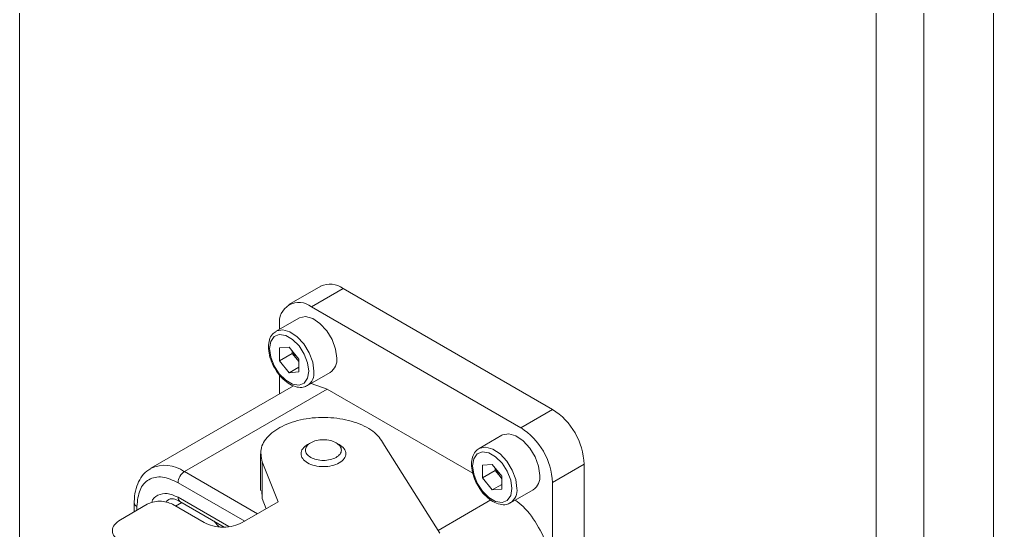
# Model space of a CAD drawing. Extents: x 4137 to 28680, y 2446 to 6814.
# Drawn here: x 11929.7 to 12066.5, y 4016 to 4087.7 of the extents above; entities that cross this region are included whole.
import ezdxf

# ---------------------------------------------------------------- set-up
doc = ezdxf.new("R2010")
doc.units = 0
doc.header["$LTSCALE"] = 0.5
doc.layers.get('0').update_dxf_attribs({"linetype": 'CONTINUOUS'})

msp = doc.modelspace()

# ---------------------------------------------------------------- linework, layer by layer
at = {"color": 7, "linetype": 'Continuous', "lineweight": 15}
for p, q in [((11929.73, 4241.86), (11929.73, 3933.21)), ((11929.73, 4241.86), (11929.73, 3933.21)), ((12050.01, 4172.43), (12050.01, 3863.77)), ((12050.01, 4172.43), (12050.01, 3863.77)), ((12056.69, 3869.17), (12056.69, 4164.45)), ((12056.69, 3869.17), (12056.69, 4164.45)), ((12066.49, 4158.79), (12066.49, 3863.52)), ((12066.49, 4158.79), (12066.49, 3863.52)), ((11972.02, 4050.3), (11967.56, 4047.73)), ((11972.02, 4050.3), (11967.56, 4047.73)), ((11975.17, 4049.99), (11970.71, 4047.41)), ((11975.17, 4049.99), (11970.71, 4047.41)), ((11975.17, 4049.99), (12004.57, 4033.01)), ((11975.17, 4049.99), (12004.57, 4033.01)), ((11970.71, 4047.41), (12000.11, 4030.44)), ((11970.71, 4047.41), (12000.11, 4030.44)), ((11968.95, 4045.83), (11965.75, 4043.98)), ((11968.95, 4045.83), (11965.75, 4043.98)), ((11966.26, 4044.28), (11966.26, 4044.84)), ((11966.26, 4044.28), (11966.26, 4044.84)), ((11967.59, 4041.75), (11966.25, 4041.63)), ((11967.59, 4041.75), (11966.25, 4041.63)), ((11966.25, 4041.63), (11966.25, 4039.84)), ((11966.25, 4041.63), (11966.25, 4039.84)), ((11967.59, 4041.75), (11968.94, 4040.08)), ((11967.59, 4041.75), (11968.94, 4040.08)), ((11968.03, 4040.86), (11966.25, 4039.84)), ((11968.03, 4040.86), (11966.25, 4039.84)), ((11968.03, 4041.21), (11968.03, 4040.86)), ((11968.03, 4041.21), (11968.03, 4040.86)), ((11968.7, 4040.03), (11968.03, 4040.86)), ((11968.7, 4040.03), (11968.03, 4040.86)), ((11968.94, 4039.73), (11968.7, 4040.03)), ((11968.94, 4039.73), (11968.7, 4040.03)), ((11968.94, 4038.28), (11968.94, 4040.08)), ((11968.94, 4038.28), (11968.94, 4040.08)), ((11967.59, 4038.16), (11966.25, 4039.84)), ((11967.59, 4038.16), (11966.25, 4039.84)), ((11968.94, 4038.94), (11967.59, 4038.16)), ((11968.94, 4038.94), (11967.59, 4038.16)), ((11966.26, 4035.18), (11966.26, 4037.83)), ((11966.26, 4035.18), (11966.26, 4037.83)), ((11968.94, 4038.28), (11967.59, 4038.16)), ((11968.94, 4038.28), (11967.59, 4038.16)), ((11970.16, 4036.34), (11973.36, 4038.19)), ((11970.16, 4036.34), (11973.36, 4038.19)), ((11968.22, 4036.31), (11948.17, 4024.74)), ((11968.22, 4036.31), (11948.17, 4024.74)), ((11952.89, 4024.27), (11972.94, 4035.84)), ((11952.89, 4024.27), (11972.94, 4035.84)), ((11970.66, 4036.63), (11972.94, 4035.84)), ((11970.66, 4036.63), (11972.94, 4035.84)), ((11972.94, 4035.84), (11993.37, 4024.04)), ((11972.94, 4035.84), (11993.37, 4024.04)), ((12004.57, 4033.01), (12000.11, 4030.44)), ((12004.57, 4033.01), (12000.11, 4030.44)), ((11997.46, 4029.37), (11994.26, 4027.52)), ((11997.46, 4029.37), (11994.26, 4027.52)), ((11970.63, 4028.33), (11970.17, 4028.07)), ((11970.63, 4028.33), (11970.17, 4028.07)), ((11974.63, 4028.07), (11974.19, 4028.33)), ((11974.63, 4028.07), (11974.19, 4028.33)), ((11981, 4027.93), (11988.75, 4015.65)), ((11981, 4027.93), (11988.75, 4015.65)), ((11963.59, 4026.79), (11963.59, 4021.64)), ((11963.59, 4026.79), (11963.59, 4021.64)), ((11966.05, 4020.04), (11963.81, 4025.64)), ((11963.81, 4020.5), (11963.81, 4025.64)), ((11966.05, 4020.04), (11963.81, 4025.64)), ((11963.81, 4020.5), (11963.81, 4025.64)), ((11996.1, 4025.29), (11994.76, 4025.17)), ((11996.1, 4025.29), (11994.76, 4025.17)), ((11994.76, 4025.17), (11994.76, 4023.38)), ((11994.76, 4025.17), (11994.76, 4023.38)), ((11996.1, 4025.29), (11997.45, 4023.62)), ((11996.1, 4025.29), (11997.45, 4023.62)), ((12009.02, 4025.3), (12004.57, 4022.73)), ((12009.02, 4025.3), (12004.57, 4022.73)), ((12009.02, 4025.3), (12009.02, 3953.28)), ((12009.02, 4025.3), (12009.02, 3953.28)), ((11996.54, 4024.41), (11994.76, 4023.38)), ((11996.54, 4024.41), (11994.76, 4023.38)), ((11996.54, 4024.75), (11996.54, 4024.41)), ((11996.54, 4024.75), (11996.54, 4024.41)), ((11997.21, 4023.57), (11996.54, 4024.41)), ((11997.21, 4023.57), (11996.54, 4024.41)), ((11997.45, 4023.28), (11997.21, 4023.57)), ((11997.45, 4023.28), (11997.21, 4023.57)), ((11997.45, 4021.82), (11997.45, 4023.62)), ((11997.45, 4021.82), (11997.45, 4023.62)), ((11996.1, 4021.7), (11994.76, 4023.38)), ((11996.1, 4021.7), (11994.76, 4023.38)), ((11997.45, 4022.48), (11996.1, 4021.7)), ((11997.45, 4022.48), (11996.1, 4021.7)), ((12004.57, 4022.73), (12004.57, 4009.87)), ((12004.57, 4022.73), (12004.57, 4009.87)), ((11963.81, 4020.5), (11963.75, 4021.65)), ((11963.81, 4020.5), (11963.75, 4021.65)), ((11997.45, 4021.82), (11996.1, 4021.7)), ((11997.45, 4021.82), (11996.1, 4021.7)), ((11998.67, 4019.88), (12001.87, 4021.74)), ((11998.67, 4019.88), (12001.87, 4021.74)), ((11943.89, 4017.53), (11947.64, 4019.69)), ((11943.89, 4017.53), (11947.64, 4019.69)), ((11945.84, 4019.89), (11945.84, 4018.66)), ((11945.84, 4019.89), (11945.84, 4018.66)), ((11951.2, 4019.69), (11955.66, 4017.12)), ((11951.2, 4019.69), (11955.66, 4017.12)), ((11952.26, 4020.09), (11958.49, 4016.5)), ((11952.26, 4020.09), (11958.49, 4016.5)), ((11961, 4017.12), (11966.05, 4020.04)), ((11961, 4017.12), (11966.05, 4020.04)), ((11964.38, 4019.07), (11963.81, 4020.5)), ((11964.38, 4019.07), (11963.81, 4020.5))]:
    msp.add_line(p, q, dxfattribs=at)
at = {"color": 8, "linetype": 'Continuous', "lineweight": 15}
for p, q in [((11952.89, 4024.27), (11963.14, 4018.35)), ((11952.89, 4024.27), (11963.14, 4018.35)), ((11961.36, 4017.32), (11952, 4022.72)), ((11961.36, 4017.32), (11952, 4022.72)), ((11952.52, 4019.94), (11951.65, 4019.43)), ((11952.52, 4019.94), (11951.65, 4019.43)), ((11959.1, 4016.57), (11952, 4020.67)), ((11959.1, 4016.57), (11952, 4020.67)), ((11995.91, 4020.3), (11988.51, 4016.02)), ((11995.91, 4020.3), (11988.51, 4016.02)), ((11946.21, 4018.87), (11946.21, 4019.38)), ((11946.21, 4018.87), (11946.21, 4019.38))]:
    msp.add_line(p, q, dxfattribs=at)
at = {"color": 7, "linetype": 'Continuous', "lineweight": 15, "flags": 128}
for points in [[(11974.28, 4040.21), (11974.11, 4041.48), (11973.62, 4042.8), (11972.86, 4044.04), (11971.92, 4045.06), (11970.9, 4045.75), (11969.91, 4046.03), (11969.05, 4045.88), (11968.95, 4045.83)], [(11974.28, 4040.21), (11974.11, 4041.48), (11973.62, 4042.8), (11972.86, 4044.04), (11971.92, 4045.06), (11970.9, 4045.75), (11969.91, 4046.03), (11969.05, 4045.88), (11968.95, 4045.83)], [(11970.36, 4038.36), (11970.19, 4039.55), (11969.71, 4040.78), (11968.98, 4041.92), (11968.07, 4042.82), (11967.11, 4043.37), (11966.21, 4043.52), (11965.48, 4043.23), (11965, 4042.55), (11964.83, 4041.55), (11965, 4040.36), (11965.48, 4039.13), (11966.21, 4037.99), (11967.11, 4037.09), (11968.07, 4036.54), (11968.98, 4036.4), (11969.71, 4036.68), (11970.19, 4037.37), (11970.36, 4038.36)], [(11970.36, 4038.36), (11970.19, 4039.55), (11969.71, 4040.78), (11968.98, 4041.92), (11968.07, 4042.82), (11967.11, 4043.37), (11966.21, 4043.52), (11965.48, 4043.23), (11965, 4042.55), (11964.83, 4041.55), (11965, 4040.36), (11965.48, 4039.13), (11966.21, 4037.99), (11967.11, 4037.09), (11968.07, 4036.54), (11968.98, 4036.4), (11969.71, 4036.68), (11970.19, 4037.37), (11970.36, 4038.36)], [(11968.7, 4040.03), (11968.86, 4039.85), (11968.94, 4039.77)], [(11968.7, 4040.03), (11968.86, 4039.85), (11968.94, 4039.77)], [(12002.79, 4023.75), (12002.62, 4025.02), (12002.13, 4026.35), (12001.37, 4027.58), (12000.43, 4028.6), (11999.41, 4029.29), (11998.42, 4029.58), (11997.56, 4029.42), (11997.46, 4029.37)], [(12002.79, 4023.75), (12002.62, 4025.02), (12002.13, 4026.35), (12001.37, 4027.58), (12000.43, 4028.6), (11999.41, 4029.29), (11998.42, 4029.58), (11997.56, 4029.42), (11997.46, 4029.37)], [(11998.87, 4021.9), (11998.7, 4023.09), (11998.22, 4024.33), (11997.49, 4025.46), (11996.58, 4026.36), (11995.63, 4026.91), (11994.72, 4027.06), (11993.99, 4026.77), (11993.51, 4026.09), (11993.34, 4025.09), (11993.51, 4023.9), (11993.99, 4022.67), (11994.72, 4021.53), (11995.63, 4020.63), (11996.58, 4020.08), (11997.49, 4019.94), (11998.22, 4020.23), (11998.7, 4020.91), (11998.87, 4021.9)], [(11998.87, 4021.9), (11998.7, 4023.09), (11998.22, 4024.33), (11997.49, 4025.46), (11996.58, 4026.36), (11995.63, 4026.91), (11994.72, 4027.06), (11993.99, 4026.77), (11993.51, 4026.09), (11993.34, 4025.09), (11993.51, 4023.9), (11993.99, 4022.67), (11994.72, 4021.53), (11995.63, 4020.63), (11996.58, 4020.08), (11997.49, 4019.94), (11998.22, 4020.23), (11998.7, 4020.91), (11998.87, 4021.9)], [(11997.21, 4023.57), (11997.37, 4023.39), (11997.45, 4023.31)], [(11997.21, 4023.57), (11997.37, 4023.39), (11997.45, 4023.31)], [(11957.76, 4016.51), (11957.48, 4016.81), (11957.07, 4017.31)], [(11957.76, 4016.51), (11957.48, 4016.81), (11957.07, 4017.31)]]:
    msp.add_lwpolyline(points, dxfattribs=at)
at = {"color": 8, "linetype": 'Continuous', "lineweight": 15, "flags": 128}
for points in [[(11965.75, 4043.98), (11965.84, 4044.03), (11966.7, 4044.18), (11967.69, 4043.9), (11968.72, 4043.21), (11969.66, 4042.19), (11970.41, 4040.95), (11970.9, 4039.63), (11971.07, 4038.36)], [(11965.75, 4043.98), (11965.84, 4044.03), (11966.7, 4044.18), (11967.69, 4043.9), (11968.72, 4043.21), (11969.66, 4042.19), (11970.41, 4040.95), (11970.9, 4039.63), (11971.07, 4038.36)], [(11994.26, 4027.53), (11994.35, 4027.57), (11995.21, 4027.72), (11996.2, 4027.44), (11997.23, 4026.75), (11998.17, 4025.73), (11998.92, 4024.49), (11999.41, 4023.17), (11999.58, 4021.9)], [(11994.26, 4027.53), (11994.35, 4027.57), (11995.21, 4027.72), (11996.2, 4027.44), (11997.23, 4026.75), (11998.17, 4025.73), (11998.92, 4024.49), (11999.41, 4023.17), (11999.58, 4021.9)], [(11950.7, 4020.38), (11950.69, 4020.37), (11950.32, 4020.08)], [(11950.7, 4020.38), (11950.69, 4020.37), (11950.32, 4020.08)]]:
    msp.add_lwpolyline(points, dxfattribs=at)
at = {"color": 7, "linetype": 'Continuous', "lineweight": 15}
for centre, radius, start, end in [((11973.32, 4047.41), 3.17, 54.3823, 114.3071), ((11973.32, 4047.41), 3.17, 54.3823, 114.3071), ((11968.97, 4045.28), 2.75, 50.7968, 189.2138), ((11968.97, 4045.28), 2.75, 50.7968, 189.2138), ((11971.21, 4042.04), 3.22, 197.7602, 218.7797), ((11971.21, 4042.04), 3.22, 197.7602, 218.7797), ((11972.17, 4039.95), 2.12, 304.1663, 7.1461), ((11972.17, 4039.95), 2.12, 304.1663, 7.1461), ((11999.35, 4024.86), 9.68, 2.6056, 57.3945), ((11999.35, 4024.86), 9.68, 2.6056, 57.3945), ((11994.9, 4022.29), 9.68, 2.6056, 57.3945), ((11994.9, 4022.29), 9.68, 2.6056, 57.3945), ((11953.94, 4022.64), 1.94, 122.6047, 177.3948), ((11953.94, 4022.64), 1.94, 122.6047, 177.3948), ((11999.72, 4025.59), 3.22, 197.7603, 218.7796), ((11999.72, 4025.59), 3.22, 197.7603, 218.7796), ((12000.68, 4023.49), 2.12, 304.1662, 7.1462), ((12000.68, 4023.49), 2.12, 304.1662, 7.1462)]:
    msp.add_arc(centre, radius, start, end, dxfattribs=at)
at = {"color": 8, "linetype": 'Continuous', "lineweight": 15}
for centre, radius, start, end in [((11968.95, 4038.1), 2.13, 305.1693, 7.043), ((11968.95, 4038.1), 2.13, 305.1693, 7.043), ((11950.14, 4020.53), 4.64, 53.653, 115.584), ((11950.14, 4020.53), 4.64, 53.653, 115.584), ((11997.46, 4021.64), 2.13, 305.1692, 7.0431), ((11997.46, 4021.64), 2.13, 305.1692, 7.0431), ((11946.45, 4019.94), 0.607, 184.2308, 247.0742), ((11946.45, 4019.94), 0.607, 184.2308, 247.0742), ((11952.6, 4020.59), 0.604, 172.7436, 235.9454), ((11952.6, 4020.59), 0.604, 172.7436, 235.9454)]:
    msp.add_arc(centre, radius, start, end, dxfattribs=at)
at = {"color": 7, "linetype": 'Continuous', "lineweight": 15}
for points, knots in [([(11965.77, 4043.96), (11965.58, 4043.83), (11965.15, 4043.56), (11964.78, 4042.78), (11964.64, 4041.79), (11964.78, 4040.62), (11965.16, 4039.47), (11965.57, 4038.8), (11965.75, 4038.51)], [0, 0, 0, 0, 0.136228, 0.305696, 0.481813, 0.667209, 0.854584, 1, 1, 1, 1]), ([(11965.77, 4043.96), (11965.58, 4043.83), (11965.15, 4043.56), (11964.78, 4042.78), (11964.64, 4041.79), (11964.78, 4040.62), (11965.16, 4039.47), (11965.57, 4038.8), (11965.75, 4038.51)], [0, 0, 0, 0, 0.136228, 0.305696, 0.481813, 0.667209, 0.854584, 1, 1, 1, 1]), ([(11965.75, 4038.51), (11965.8, 4038.42), (11966.06, 4037.95), (11966.73, 4037.23), (11967.69, 4036.48), (11968.66, 4036.1), (11969.53, 4036.05), (11969.98, 4036.28), (11970.17, 4036.38)], [0, 0, 0, 0, 0.0456952, 0.2515979, 0.4591183, 0.6696858, 0.8547353, 1, 1, 1, 1]), ([(11965.75, 4038.51), (11965.8, 4038.42), (11966.06, 4037.95), (11966.73, 4037.23), (11967.69, 4036.48), (11968.66, 4036.1), (11969.53, 4036.05), (11969.98, 4036.28), (11970.17, 4036.38)], [0, 0, 0, 0, 0.0456952, 0.2515979, 0.4591183, 0.6696858, 0.8547353, 1, 1, 1, 1]), ([(11963.81, 4025.64), (11963.68, 4026.31), (11963.42, 4027.64), (11964.75, 4029.56), (11967.15, 4031.04), (11970.37, 4031.88), (11973.9, 4031.94), (11977.18, 4031.22), (11979.83, 4029.83), (11980.61, 4028.57), (11981, 4027.93)], [0, 0, 0, 0, 0.1249999, 0.2500001, 0.375, 0.5000001, 0.625, 0.75, 0.8749999, 1, 1, 1, 1]), ([(11963.81, 4025.64), (11963.68, 4026.31), (11963.42, 4027.64), (11964.75, 4029.56), (11967.15, 4031.04), (11970.37, 4031.88), (11973.9, 4031.94), (11977.18, 4031.22), (11979.83, 4029.83), (11980.61, 4028.57), (11981, 4027.93)], [0, 0, 0, 0, 0.1249999, 0.2500001, 0.375, 0.5000001, 0.625, 0.75, 0.8749999, 1, 1, 1, 1]), ([(11974.63, 4028.07), (11974.89, 4027.89), (11975.41, 4027.51), (11975.63, 4026.79), (11975.39, 4026.08), (11974.69, 4025.47), (11973.64, 4025.07), (11972.41, 4024.92), (11971.17, 4025.07), (11970.12, 4025.47), (11969.42, 4026.08), (11969.18, 4026.79), (11969.4, 4027.51), (11969.92, 4027.89), (11970.18, 4028.07)], [0, 0, 0, 0, 0.083336, 0.166673, 0.250009, 0.333345, 0.416681, 0.500017, 0.583354, 0.66669, 0.750026, 0.833362, 0.916698, 1, 1, 1, 1]), ([(11974.63, 4028.07), (11974.89, 4027.89), (11975.41, 4027.51), (11975.63, 4026.79), (11975.39, 4026.08), (11974.69, 4025.47), (11973.64, 4025.07), (11972.41, 4024.92), (11971.17, 4025.07), (11970.12, 4025.47), (11969.42, 4026.08), (11969.18, 4026.79), (11969.4, 4027.51), (11969.92, 4027.89), (11970.18, 4028.07)], [0, 0, 0, 0, 0.083336, 0.166673, 0.250009, 0.333345, 0.416681, 0.500017, 0.583354, 0.66669, 0.750026, 0.833362, 0.916698, 1, 1, 1, 1]), ([(11974.19, 4028.33), (11974.39, 4028.18), (11974.81, 4027.88), (11974.99, 4027.3), (11974.8, 4026.73), (11974.23, 4026.25), (11973.39, 4025.92), (11972.41, 4025.81), (11971.42, 4025.92), (11970.58, 4026.25), (11970.02, 4026.73), (11969.82, 4027.3), (11970.02, 4027.87), (11970.58, 4028.36), (11971.42, 4028.68), (11972.4, 4028.79), (11973.41, 4028.69), (11973.93, 4028.45), (11974.19, 4028.33)], [0, 0, 0, 0, 0.0625, 0.125, 0.1875, 0.25, 0.3125, 0.375, 0.4375, 0.5, 0.5625, 0.625, 0.6875, 0.75, 0.8125, 0.875, 0.9375, 1, 1, 1, 1]), ([(11974.19, 4028.33), (11974.39, 4028.18), (11974.81, 4027.88), (11974.99, 4027.3), (11974.8, 4026.73), (11974.23, 4026.25), (11973.39, 4025.92), (11972.41, 4025.81), (11971.42, 4025.92), (11970.58, 4026.25), (11970.02, 4026.73), (11969.82, 4027.3), (11970.02, 4027.87), (11970.58, 4028.36), (11971.42, 4028.68), (11972.4, 4028.79), (11973.41, 4028.69), (11973.93, 4028.45), (11974.19, 4028.33)], [0, 0, 0, 0, 0.0625, 0.125, 0.1875, 0.25, 0.3125, 0.375, 0.4375, 0.5, 0.5625, 0.625, 0.6875, 0.75, 0.8125, 0.875, 0.9375, 1, 1, 1, 1]), ([(11994.28, 4027.5), (11994.09, 4027.38), (11993.66, 4027.1), (11993.29, 4026.32), (11993.15, 4025.33), (11993.29, 4024.16), (11993.67, 4023.02), (11994.08, 4022.34), (11994.26, 4022.05)], [0, 0, 0, 0, 0.136227, 0.305696, 0.481813, 0.667209, 0.854584, 1, 1, 1, 1]), ([(11994.28, 4027.5), (11994.09, 4027.38), (11993.66, 4027.1), (11993.29, 4026.32), (11993.15, 4025.33), (11993.29, 4024.16), (11993.67, 4023.02), (11994.08, 4022.34), (11994.26, 4022.05)], [0, 0, 0, 0, 0.136227, 0.305696, 0.481813, 0.667209, 0.854584, 1, 1, 1, 1]), ([(11948.16, 4024.67), (11947.98, 4024.57), (11947.42, 4024.28), (11946.74, 4023.44), (11946.15, 4022.25), (11945.88, 4021.03), (11945.85, 4020.21), (11945.84, 4019.89)], [0, 0, 0, 0, 0.116888, 0.356255, 0.597158, 0.848404, 1, 1, 1, 1]), ([(11948.16, 4024.67), (11947.98, 4024.57), (11947.42, 4024.28), (11946.74, 4023.44), (11946.15, 4022.25), (11945.88, 4021.03), (11945.85, 4020.21), (11945.84, 4019.89)], [0, 0, 0, 0, 0.116888, 0.356255, 0.597158, 0.848404, 1, 1, 1, 1]), ([(11952, 4022.72), (11951.24, 4023.06), (11949.73, 4023.74), (11947.81, 4023.3), (11946.47, 4021.86), (11946.3, 4020.21), (11946.21, 4019.38)], [0, 0, 0, 0, 0.25, 0.5, 0.75, 1, 1, 1, 1]), ([(11952, 4022.72), (11951.24, 4023.06), (11949.73, 4023.74), (11947.81, 4023.3), (11946.47, 4021.86), (11946.3, 4020.21), (11946.21, 4019.38)], [0, 0, 0, 0, 0.25, 0.5, 0.75, 1, 1, 1, 1]), ([(11994.26, 4022.05), (11994.31, 4021.96), (11994.57, 4021.49), (11995.24, 4020.77), (11996.2, 4020.02), (11997.17, 4019.64), (11998.04, 4019.59), (11998.49, 4019.82), (11998.68, 4019.92)], [0, 0, 0, 0, 0.045695, 0.251598, 0.459118, 0.669686, 0.854735, 1, 1, 1, 1]), ([(11994.26, 4022.05), (11994.31, 4021.96), (11994.57, 4021.49), (11995.24, 4020.77), (11996.2, 4020.02), (11997.17, 4019.64), (11998.04, 4019.59), (11998.49, 4019.82), (11998.68, 4019.92)], [0, 0, 0, 0, 0.045695, 0.251598, 0.459118, 0.669686, 0.854735, 1, 1, 1, 1]), ([(11947.64, 4019.69), (11947.9, 4019.81), (11948.42, 4020.05), (11949.42, 4020.15), (11950.42, 4020.05), (11950.94, 4019.81), (11951.2, 4019.69)], [0, 0, 0, 0, 0.25, 0.500001, 0.750001, 1, 1, 1, 1]), ([(11947.64, 4019.69), (11947.9, 4019.81), (11948.42, 4020.05), (11949.42, 4020.15), (11950.42, 4020.05), (11950.94, 4019.81), (11951.2, 4019.69)], [0, 0, 0, 0, 0.25, 0.500001, 0.750001, 1, 1, 1, 1]), ([(11950.71, 4020.36), (11950.76, 4020.39), (11950.9, 4020.48), (11951.33, 4020.48), (11951.86, 4020.31), (11952.19, 4020.13), (11952.26, 4020.09)], [0, 0, 0, 0, 0.241123, 0.577871, 0.904276, 1, 1, 1, 1]), ([(11950.71, 4020.36), (11950.76, 4020.39), (11950.9, 4020.48), (11951.33, 4020.48), (11951.86, 4020.31), (11952.19, 4020.13), (11952.26, 4020.09)], [0, 0, 0, 0, 0.241123, 0.577871, 0.904276, 1, 1, 1, 1]), ([(11999.34, 4020.27), (11999.71, 4019.99), (12000.95, 4019.06), (12002.71, 4016.49), (12004.27, 4013.08), (12004.47, 4010.94), (12004.57, 4009.87)], [0, 0, 0, 0, 0.12626, 0.417507, 0.708753, 1, 1, 1, 1]), ([(11999.34, 4020.27), (11999.71, 4019.99), (12000.95, 4019.06), (12002.71, 4016.49), (12004.27, 4013.08), (12004.47, 4010.94), (12004.57, 4009.87)], [0, 0, 0, 0, 0.12626, 0.417507, 0.708753, 1, 1, 1, 1]), ([(11943.89, 4014.44), (11943.58, 4014.67), (11942.96, 4015.12), (11942.7, 4015.99), (11942.96, 4016.85), (11943.58, 4017.31), (11943.89, 4017.53)], [0, 0, 0, 0, 0.25, 0.5, 0.750001, 1, 1, 1, 1]), ([(11943.89, 4014.44), (11943.58, 4014.67), (11942.96, 4015.12), (11942.7, 4015.99), (11942.96, 4016.85), (11943.58, 4017.31), (11943.89, 4017.53)], [0, 0, 0, 0, 0.25, 0.5, 0.750001, 1, 1, 1, 1]), ([(11955.66, 4017.12), (11956.05, 4016.94), (11956.83, 4016.58), (11958.33, 4016.43), (11959.83, 4016.58), (11960.61, 4016.94), (11961, 4017.12)], [0, 0, 0, 0, 0.249999, 0.499999, 0.749998, 1, 1, 1, 1]), ([(11955.66, 4017.12), (11956.05, 4016.94), (11956.83, 4016.58), (11958.33, 4016.43), (11959.83, 4016.58), (11960.61, 4016.94), (11961, 4017.12)], [0, 0, 0, 0, 0.249999, 0.499999, 0.749998, 1, 1, 1, 1])]:
    msp.add_open_spline(points, degree=3, knots=knots, dxfattribs=at)
at = {"color": 8, "linetype": 'Continuous', "lineweight": 15}
msp.add_open_spline([(11948.3, 4019.95), (11948.3, 4019.95), (11948.4, 4020.48), (11949.14, 4021.03), (11950.42, 4021.38), (11951.47, 4020.9), (11952, 4020.67)], degree=3, knots=[0, 0, 0, 0, 0.000208, 0.333472, 0.666736, 1, 1, 1, 1], dxfattribs=at)
msp.add_open_spline([(11948.3, 4019.95), (11948.3, 4019.95), (11948.4, 4020.48), (11949.14, 4021.03), (11950.42, 4021.38), (11951.47, 4020.9), (11952, 4020.67)], degree=3, knots=[0, 0, 0, 0, 0.000208, 0.333472, 0.666736, 1, 1, 1, 1], dxfattribs=at)

doc.saveas('drawing.dxf')
